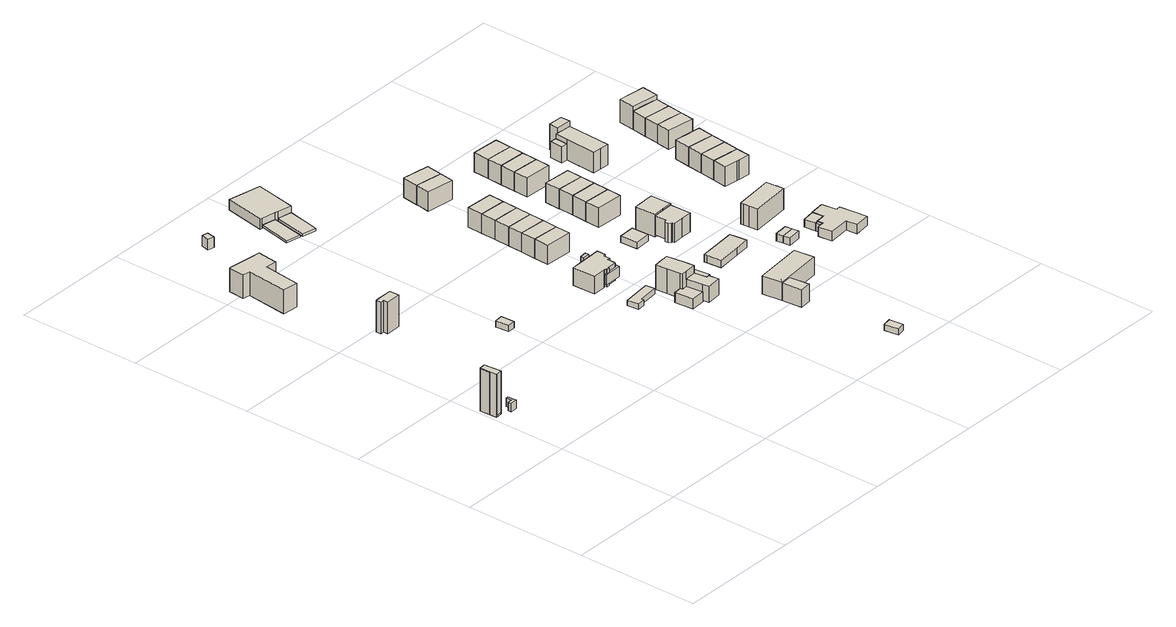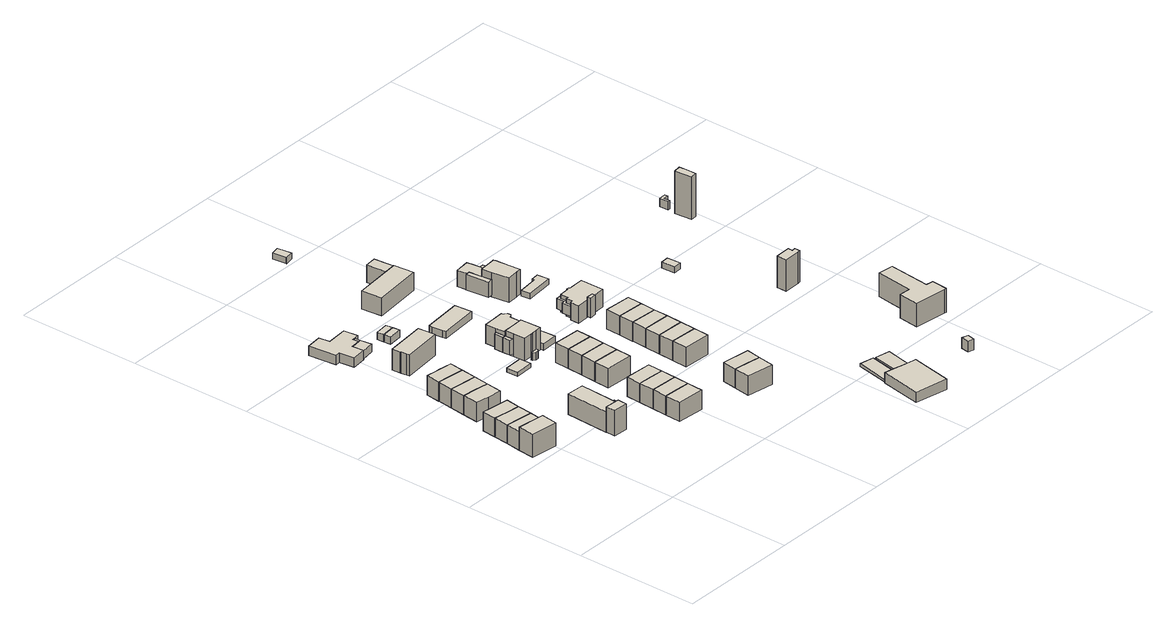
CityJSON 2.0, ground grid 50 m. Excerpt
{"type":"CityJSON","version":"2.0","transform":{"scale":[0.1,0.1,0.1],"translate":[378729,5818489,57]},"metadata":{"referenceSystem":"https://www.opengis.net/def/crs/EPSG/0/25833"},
"CityObjects":{
"building1":{"type":"Building","attributes":{"Gemeindeschluessel":"11000004","function":"31001_1010"},"address":[{"country":"Germany","locality":"Berlin","thoroughfareNumber":"7, 7A, 7B, 7C, 7D, 7E, 8, 8A, 8B, 8C","thoroughfareName":"Am Rupenhorn"}],"children":["building1-1"]},
"building1-1":{"type":"BuildingPart","attributes":{"BezugspunktDach":"2200","measuredHeight":17.34,"storeysAboveGround":8},"parents":["building1"],"geometry":[{"type":"MultiSurface","lod":"1","boundaries":[[[0,1,2,3]],[[4,5,6,7]],[[4,7,3,2]],[[5,4,2,1]],[[6,5,8,9,10,0]],[[7,11,12,13,14,3]],[[1,0,10,9,8]],[[6,0,14,13]],[[13,12,11,7]]]}]},
"building2":{"type":"Building","attributes":{"Gemeindeschluessel":"11000004","BezugspunktDach":"2200","function":"51009_1610","measuredHeight":3.37,"storeysAboveGround":0},"address":[{"country":"Germany","locality":"Berlin"}],"geometry":[{"type":"Solid","lod":"1","boundaries":[[[[15,16,17,18,19,20]],[[21,22,23,24,25,26]],[[21,26,20,19]],[[22,21,19,18]],[[23,22,18,17]],[[24,23,17,16]],[[25,24,16,15]],[[26,25,15,20]]]]}]},
"building3":{"type":"Building","attributes":{"Gemeindeschluessel":"11000004","BezugspunktDach":"2200","function":"51009_1610","measuredHeight":12.77,"storeysAboveGround":0},"address":[{"country":"Germany","locality":"Berlin"}],"geometry":[{"type":"Solid","lod":"1","boundaries":[[[[27,28,29,30,31,32,33]],[[34,35,36,37,38,39,40]],[[34,40,33,32]],[[35,34,32,31]],[[36,35,31,30]],[[37,36,30,29]],[[38,37,29,28]],[[39,38,28,27]],[[40,39,27,33]]]]}]},
"building4":{"type":"Building","attributes":{"Gemeindeschluessel":"11000004","BezugspunktDach":"2200","function":"31001_1010","measuredHeight":9.62,"storeysAboveGround":2},"address":[{"country":"Germany","locality":"Berlin","thoroughfareNumber":"6","thoroughfareName":"Am Rupenhorn"}],"geometry":[{"type":"Solid","lod":"1","boundaries":[[[[41,42,43,44,45,46,47,48,49,50]],[[51,52,53,54,55,56,57,58,59,60]],[[51,60,50,49]],[[52,51,49,48]],[[53,52,48,47]],[[54,53,47,46]],[[55,54,46,45]],[[56,55,45,44]],[[57,56,44,43]],[[58,57,43,42]],[[59,58,42,41]],[[60,59,41,50]]]]}]},
"building5":{"type":"Building","attributes":{"Gemeindeschluessel":"11000004","BezugspunktDach":"2200","function":"51009_1610","measuredHeight":2.52,"storeysAboveGround":0},"address":[{"country":"Germany","locality":"Berlin"}],"geometry":[{"type":"Solid","lod":"1","boundaries":[[[[61,62,63,64]],[[65,66,67,68]],[[65,68,64,63]],[[66,65,63,62]],[[67,66,62,61]],[[68,67,61,64]]]]}]},
"building6":{"type":"Building","attributes":{"Gemeindeschluessel":"11000004","BezugspunktDach":"2200","function":"51009_1610","measuredHeight":4.33,"storeysAboveGround":0},"address":[{"country":"Germany","locality":"Berlin"}],"geometry":[{"type":"Solid","lod":"1","boundaries":[[[[69,70,71,72]],[[73,74,75,76]],[[73,76,72,71]],[[74,73,71,70]],[[75,74,70,69]],[[76,75,69,72]]]]}]},
"building7":{"type":"Building","attributes":{"Gemeindeschluessel":"11000004","BezugspunktDach":"2200","function":"31001_2741","measuredHeight":0.792,"storeysAboveGround":1},"address":[{"country":"Germany","locality":"Berlin","thoroughfareNumber":"5 (4)","thoroughfareName":"Am Rupenhorn"}],"geometry":[{"type":"Solid","lod":"1","boundaries":[[[[77,78,79,80]],[[81,82,83,84]],[[81,84,80,79]],[[82,81,79,78]],[[83,82,78,77]],[[84,83,77,80]]]]}]},
"building8":{"type":"Building","attributes":{"Gemeindeschluessel":"11000004","BezugspunktDach":"2200","function":"31001_2460","measuredHeight":2.15,"storeysAboveGround":1},"address":[{"country":"Germany","locality":"Berlin","thoroughfareNumber":"10 (1)","thoroughfareName":"Am Rupenhorn"}],"geometry":[{"type":"Solid","lod":"1","boundaries":[[[[85,86,87,88,89,90]],[[91,92,93,94,95,96]],[[91,96,90,89]],[[92,91,89,88]],[[93,92,88,87]],[[94,93,87,86]],[[95,94,86,85]],[[96,95,85,90]]]]}]},
"building9":{"type":"Building","attributes":{"Gemeindeschluessel":"11000004","BezugspunktDach":"2200","function":"31001_2741","measuredHeight":1.1,"storeysAboveGround":1},"address":[{"country":"Germany","locality":"Berlin","thoroughfareNumber":"5 (2)","thoroughfareName":"Am Rupenhorn"}],"geometry":[{"type":"Solid","lod":"1","boundaries":[[[[97,98,99,100]],[[101,102,103,104]],[[101,104,100,99]],[[102,101,99,98]],[[103,102,98,97]],[[104,103,97,100]]]]}]},
"building10":{"type":"Building","attributes":{"Gemeindeschluessel":"11000004","BezugspunktDach":"2200","function":"31001_1010","measuredHeight":4.19,"storeysAboveGround":1},"address":[{"country":"Germany","locality":"Berlin","thoroughfareNumber":"5 (1)","thoroughfareName":"Am Rupenhorn"}],"geometry":[{"type":"Solid","lod":"1","boundaries":[[[[105,106,107,108,109,110,111]],[[112,113,114,115,116,117,118]],[[112,118,111,110]],[[113,112,110,109]],[[114,113,109,108]],[[115,114,108,107]],[[116,115,107,106]],[[117,116,106,105]],[[118,117,105,111]]]]}]},
"building11":{"type":"Building","attributes":{"Gemeindeschluessel":"11000004","BezugspunktDach":"2200","function":"31001_1010","measuredHeight":9.42,"storeysAboveGround":3},"address":[{"country":"Germany","locality":"Berlin","thoroughfareNumber":"11","thoroughfareName":"Am Rupenhorn"}],"geometry":[{"type":"Solid","lod":"1","boundaries":[[[[119,120,121,122,123,124,125,126,127,128,129,130,131,132,133,134,135]],[[136,137,138,139,140,141,142,143,144,145,146,147,148,149,150,151,152]],[[136,152,135,134]],[[137,136,134,133]],[[138,137,133,132]],[[139,138,132,131]],[[140,139,131,130]],[[141,140,130,129]],[[142,141,129,128]],[[143,142,128,127]],[[144,143,127,126]],[[145,144,126,125]],[[146,145,125,124]],[[147,146,124,123]],[[148,147,123,122]],[[149,148,122,121]],[[150,149,121,120]],[[151,150,120,119]],[[152,151,119,135]]]]}]},
"building12":{"type":"Building","attributes":{"Gemeindeschluessel":"11000004","function":"31001_1010"},"address":[{"country":"Germany","locality":"Berlin","thoroughfareNumber":"10","thoroughfareName":"Am Rupenhorn"}],"children":["building12-1","building12-2","building12-3","building12-4"]},
"building12-1":{"type":"BuildingPart","attributes":{"BezugspunktDach":"2200","measuredHeight":9.98,"storeysAboveGround":3},"parents":["building12"],"geometry":[{"type":"MultiSurface","lod":"1","boundaries":[[[153,154,155,156,157,158,159,160,161]],[[162,163,164,165,166,167,168,169,170]],[[162,170,161,160]],[[163,162,160,159]],[[164,163,159,158]],[[171,172,173,174,165,164,158,157]],[[175,171,157,156]],[[166,165,176,177]],[[178,179,156,155]],[[180,178,167,155,154]],[[169,168,154,153]],[[170,169,153,161]],[[174,173,172,171]],[[177,176,171,175]],[[167,166,179,178]],[[168,167,178,180]]]}]},
"building12-2":{"type":"BuildingPart","attributes":{"BezugspunktDach":"2200","measuredHeight":4.04,"storeysAboveGround":3},"parents":["building12"],"geometry":[{"type":"MultiSurface","lod":"1","boundaries":[[[181,182,179,178,180,183]],[[184,185,186,187,188,189]],[[184,189,183,180]],[[185,184,168,167,178]],[[186,185,167,166]],[[187,186,177,190]],[[188,187,182,181]],[[189,188,181,183]],[[180,178,167,168]],[[166,167,178,179]],[[190,177,179,182]]]}]},
"building12-3":{"type":"BuildingPart","attributes":{"BezugspunktDach":"2200","measuredHeight":6.56,"storeysAboveGround":3},"parents":["building12"],"geometry":[{"type":"MultiSurface","lod":"1","boundaries":[[[191,192,193,194,195,171,175]],[[176,196,197,198,199,190,177]],[[196,176,171,195],[200,195,171,174]],[[197,196,200,201,202]],[[198,197,194,193]],[[199,198,193,192]],[[190,199,192,191]],[[179,182,191,175]],[[176,177,175,171]],[[171,195,200,174]],[[202,201,200,195,194]],[[177,190,182,179]]]}]},
"building12-4":{"type":"BuildingPart","attributes":{"BezugspunktDach":"2200","measuredHeight":6.35,"storeysAboveGround":3},"parents":["building12"],"geometry":[{"type":"MultiSurface","lod":"1","boundaries":[[[195,194,203,204,172]],[[205,206,201,200,173]],[[205,173,172,204]],[[206,205,204,203]],[[201,206,203,194]],[[200,201,194,195]],[[174,171,172,173]],[[200,195,171,174]]]}]},
"building13":{"type":"Building","attributes":{"Gemeindeschluessel":"11000004","BezugspunktDach":"2200","function":"51009_1610","measuredHeight":7.85,"storeysAboveGround":0},"address":[{"country":"Germany","locality":"Berlin"}],"geometry":[{"type":"Solid","lod":"1","boundaries":[[[[207,208,209,210]],[[211,212,213,214]],[[211,214,210,209]],[[212,211,209,208]],[[213,212,208,207]],[[214,213,207,210]]]]}]},
"building14":{"type":"Building","attributes":{"Gemeindeschluessel":"11000004","BezugspunktDach":"2200","function":"51009_1610","measuredHeight":4.08,"storeysAboveGround":0},"address":[{"country":"Germany","locality":"Berlin"}],"geometry":[{"type":"Solid","lod":"1","boundaries":[[[[215,216,217,218,219,220,221,222,223,224,225,226,227,228]],[[229,230,231,232,233,234,235,236,237,238,239,240,241,242]],[[229,242,228,227]],[[230,229,227,226]],[[231,230,226,225]],[[232,231,225,224]],[[233,232,224,223]],[[234,233,223,222]],[[235,234,222,221]],[[236,235,221,220]],[[237,236,220,219]],[[238,237,219,218]],[[239,238,218,217]],[[240,239,217,216]],[[241,240,216,215]],[[242,241,215,228]]]]}]},
"building15":{"type":"Building","attributes":{"Gemeindeschluessel":"11000004","BezugspunktDach":"2200","function":"31001_1010","measuredHeight":9.19,"storeysAboveGround":2},"address":[{"country":"Germany","locality":"Berlin","thoroughfareNumber":"12G","thoroughfareName":"Am Rupenhorn"}],"geometry":[{"type":"Solid","lod":"1","boundaries":[[[[243,244,245,246,247]],[[248,249,250,251,252]],[[248,252,247,246]],[[249,248,246,245]],[[250,249,245,244]],[[251,250,244,243]],[[252,251,243,247]]]]}]},
"building16":{"type":"Building","attributes":{"Gemeindeschluessel":"11000004","BezugspunktDach":"2200","function":"31001_1010","measuredHeight":9.15,"storeysAboveGround":2},"address":[{"country":"Germany","locality":"Berlin","thoroughfareNumber":"12F","thoroughfareName":"Am Rupenhorn"}],"geometry":[{"type":"Solid","lod":"1","boundaries":[[[[244,253,254,255,246]],[[256,257,258,250,248]],[[256,248,246,255]],[[257,256,255,254]],[[258,257,254,253]],[[250,258,253,244]],[[248,250,244,246]]]]}]},
"building17":{"type":"Building","attributes":{"Gemeindeschluessel":"11000004","BezugspunktDach":"2200","function":"51009_1610","measuredHeight":3.12,"storeysAboveGround":0},"address":[{"country":"Germany","locality":"Berlin"}],"geometry":[{"type":"Solid","lod":"1","boundaries":[[[[259,260,261,262,263]],[[264,265,266,267,268]],[[264,268,263,262]],[[265,264,262,261]],[[266,265,261,260]],[[267,266,260,259]],[[268,267,259,263]]]]}]},
"building18":{"type":"Building","attributes":{"Gemeindeschluessel":"11000004","BezugspunktDach":"2200","function":"31001_1010","measuredHeight":9.11,"storeysAboveGround":2},"address":[{"country":"Germany","locality":"Berlin","thoroughfareNumber":"12E","thoroughfareName":"Am Rupenhorn"}],"geometry":[{"type":"Solid","lod":"1","boundaries":[[[[253,269,270,271,255]],[[272,273,274,275,276]],[[272,276,255,271]],[[273,272,271,270]],[[274,273,270,269]],[[275,274,269,253]],[[276,275,253,255]]]]}]},
"building19":{"type":"Building","attributes":{"Gemeindeschluessel":"11000004","BezugspunktDach":"2200","function":"31001_1010","measuredHeight":9.21,"storeysAboveGround":2},"address":[{"country":"Germany","locality":"Berlin","thoroughfareNumber":"12D","thoroughfareName":"Am Rupenhorn"}],"geometry":[{"type":"Solid","lod":"1","boundaries":[[[[269,277,278,279,271]],[[280,281,282,283,284]],[[280,284,271,279]],[[281,280,279,278]],[[282,281,278,277]],[[283,282,277,269]],[[284,283,269,271]]]]}]},
"building20":{"type":"Building","attributes":{"Gemeindeschluessel":"11000004","BezugspunktDach":"2200","function":"31001_1010","measuredHeight":9.21,"storeysAboveGround":2},"address":[{"country":"Germany","locality":"Berlin","thoroughfareNumber":"12C","thoroughfareName":"Am Rupenhorn"}],"geometry":[{"type":"Solid","lod":"1","boundaries":[[[[277,285,286,287,279]],[[288,289,290,282,280]],[[288,280,279,287]],[[289,288,287,286]],[[290,289,286,285]],[[282,290,285,277]],[[280,282,277,279]]]]}]},
"building21":{"type":"Building","attributes":{"Gemeindeschluessel":"11000004","BezugspunktDach":"2200","function":"31001_1010","measuredHeight":9.24,"storeysAboveGround":2},"address":[{"country":"Germany","locality":"Berlin","thoroughfareNumber":"12B","thoroughfareName":"Am Rupenhorn"}],"geometry":[{"type":"Solid","lod":"1","boundaries":[[[[285,291,292,287]],[[293,294,295,296]],[[293,296,287,292]],[[294,293,292,291]],[[295,294,291,285]],[[296,295,285,287]]]]}]},
"building22":{"type":"Building","attributes":{"Gemeindeschluessel":"11000004","function":"31001_1010"},"address":[{"country":"Germany","locality":"Berlin","thoroughfareNumber":"9","thoroughfareName":"Am Rupenhorn"}],"children":["building22-1","building22-2"]},
"building22-1":{"type":"BuildingPart","attributes":{"BezugspunktDach":"2200","measuredHeight":7.62,"storeysAboveGround":2},"parents":["building22"],"geometry":[{"type":"Solid","lod":"1","boundaries":[[[[297,298,299,300]],[[301,302,303,304]],[[301,304,300,299]],[[302,301,299,298]],[[303,302,298,297]],[[304,303,297,300]]]]}]},
"building22-2":{"type":"BuildingPart","attributes":{"BezugspunktDach":"2200","measuredHeight":7.26,"storeysAboveGround":2},"parents":["building22"],"geometry":[{"type":"Solid","lod":"1","boundaries":[[[[305,306,307,308,309]],[[310,311,312,313,303]],[[310,303,309,308]],[[311,310,308,307]],[[312,311,307,306]],[[313,312,306,305]],[[303,313,305,309]]]]}]},
"building23":{"type":"Building","attributes":{"Gemeindeschluessel":"11000004","BezugspunktDach":"2200","function":"31001_1010","measuredHeight":9.23,"storeysAboveGround":2},"address":[{"country":"Germany","locality":"Berlin","thoroughfareNumber":"12A","thoroughfareName":"Am Rupenhorn"}],"geometry":[{"type":"Solid","lod":"1","boundaries":[[[[314,315,316,317,318]],[[319,320,321,322,323]],[[319,323,318,317]],[[320,319,317,316]],[[321,320,316,315]],[[322,321,315,314]],[[323,322,314,318]]]]}]},
"building24":{"type":"Building","attributes":{"Gemeindeschluessel":"11000004","BezugspunktDach":"2200","function":"31001_1010","measuredHeight":9.3,"storeysAboveGround":2},"address":[{"country":"Germany","locality":"Berlin","thoroughfareNumber":"12","thoroughfareName":"Am Rupenhorn"}],"geometry":[{"type":"Solid","lod":"1","boundaries":[[[[315,324,325,317]],[[326,327,328,329]],[[326,329,317,325]],[[327,326,325,324]],[[328,327,324,315]],[[329,328,315,317]]]]}]},
"building25":{"type":"Building","attributes":{"Gemeindeschluessel":"11000004","BezugspunktDach":"2200","function":"31001_2463","measuredHeight":2.63,"storeysAboveGround":1},"address":[{"country":"Germany","locality":"Berlin","thoroughfareNumber":"11B (1)","thoroughfareName":"Am Rupenhorn"}],"geometry":[{"type":"Solid","lod":"1","boundaries":[[[[330,331,332,333]],[[334,335,336,337]],[[334,337,333,332]],[[335,334,332,331]],[[336,335,331,330]],[[337,336,330,333]]]]}]},
"building26":{"type":"Building","attributes":{"Gemeindeschluessel":"11000004","BezugspunktDach":"2200","function":"31001_1010","measuredHeight":3,"storeysAboveGround":1},"address":[{"country":"Germany","locality":"Berlin","thoroughfareNumber":"10A","thoroughfareName":"Am Rupenhorn"}],"geometry":[{"type":"Solid","lod":"1","boundaries":[[[[338,339,340,341,342,343,344,345]],[[346,347,348,349,350,351,352,353]],[[346,353,345,344]],[[347,346,344,343]],[[348,347,343,342]],[[349,348,342,341]],[[350,349,341,340]],[[351,350,340,339]],[[352,351,339,338]],[[353,352,338,345]]]]}]},
"building27":{"type":"Building","attributes":{"Gemeindeschluessel":"11000004","function":"31001_1010"},"address":[{"country":"Germany","locality":"Berlin","thoroughfareNumber":"11B","thoroughfareName":"Am Rupenhorn"}],"children":["building27-1","building27-2"]},
"building27-1":{"type":"BuildingPart","attributes":{"BezugspunktDach":"2200","measuredHeight":10.18,"storeysAboveGround":2},"parents":["building27"],"geometry":[{"type":"MultiSurface","lod":"1","boundaries":[[[354,355,356,357,358,359,360,361,362,363,364,365,366]],[[367,368,369,370,371,372,373,374,375,376,377,378,379]],[[367,379,366,365]],[[368,367,365,364]],[[369,368,364,363]],[[370,369,363,362]],[[371,370,362,361]],[[372,371,380,381,382,383,361,360]],[[373,372,360,359]],[[374,373,359,358]],[[375,374,358,357]],[[376,375,357,356]],[[377,376,356,355]],[[378,377,355,354]],[[379,378,354,366]],[[383,382,381,380]]]}]},
"building27-2":{"type":"BuildingPart","attributes":{"BezugspunktDach":"2200","measuredHeight":6.01,"storeysAboveGround":2},"parents":["building27"],"geometry":[{"type":"Solid","lod":"1","boundaries":[[[[382,384,385,383]],[[386,387,381,380]],[[386,380,383,385]],[[387,386,385,384]],[[381,387,384,382]],[[380,381,382,383]]]]}]},
"building28":{"type":"Building","attributes":{"Gemeindeschluessel":"11000004","BezugspunktDach":"2200","function":"31001_1010","measuredHeight":9.26,"storeysAboveGround":2},"address":[{"country":"Germany","locality":"Berlin","thoroughfareNumber":"13G","thoroughfareName":"Am Rupenhorn"}],"geometry":[{"type":"Solid","lod":"1","boundaries":[[[[388,389,390,391,392]],[[393,394,395,396,397]],[[393,397,392,391]],[[394,393,391,390]],[[395,394,390,389]],[[396,395,389,388]],[[397,396,388,392]]]]}]},
"building29":{"type":"Building","attributes":{"Gemeindeschluessel":"11000004","BezugspunktDach":"2200","function":"31001_1010","measuredHeight":9.25,"storeysAboveGround":2},"address":[{"country":"Germany","locality":"Berlin","thoroughfareNumber":"13F","thoroughfareName":"Am Rupenhorn"}],"geometry":[{"type":"Solid","lod":"1","boundaries":[[[[389,398,399,400,391]],[[401,402,403,404,405]],[[401,405,391,400]],[[402,401,400,399]],[[403,402,399,398]],[[404,403,398,389]],[[405,404,389,391]]]]}]},
"building30":{"type":"Building","attributes":{"Gemeindeschluessel":"11000004","function":"31001_1010"},"address":[{"country":"Germany","locality":"Berlin","thoroughfareNumber":"11A","thoroughfareName":"Am Rupenhorn"}],"children":["building30-1","building30-2","building30-3"]},
"building30-1":{"type":"BuildingPart","attributes":{"BezugspunktDach":"2200","measuredHeight":11.12,"storeysAboveGround":4},"parents":["building30"],"geometry":[{"type":"MultiSurface","lod":"1","boundaries":[[[406,407,408,409,410,411,412,413,414]],[[415,416,417,418,419,420,421,422,423]],[[415,423,414,413]],[[424,425,413,412]],[[417,426,424,416,412,411]],[[418,417,411,410]],[[419,418,410,409]],[[383,427,428,380,420,419,409,408]],[[421,420,408,407]],[[422,421,407,406]],[[423,422,406,414]],[[416,415,425,424]],[[416,424,426,417]],[[380,428,427,383]]]}]},
"building30-2":{"type":"BuildingPart","attributes":{"BezugspunktDach":"2200","measuredHeight":6.01,"storeysAboveGround":4},"parents":["building30"],"geometry":[{"type":"Solid","lod":"1","boundaries":[[[[383,385,429,427]],[[430,386,380,428]],[[430,428,427,429]],[[386,430,429,385]],[[380,386,385,383]],[[428,380,383,427]]]]}]},
"building30-3":{"type":"BuildingPart","attributes":{"BezugspunktDach":"2200","measuredHeight":3,"storeysAboveGround":4},"parents":["building30"],"geometry":[{"type":"MultiSurface","lod":"1","boundaries":[[[425,426,431,432,433,434]],[[435,436,437,438,439,440]],[[435,440,434,433]],[[436,435,433,432]],[[437,436,432,431]],[[438,437,431,426]],[[439,438,426,417,416,415,425]],[[440,439,425,434]],[[425,415,416,424]],[[424,416,417,426]]]}]},
"building31":{"type":"Building","attributes":{"Gemeindeschluessel":"11000004","BezugspunktDach":"2200","function":"31001_1010","measuredHeight":9.3,"storeysAboveGround":2},"address":[{"country":"Germany","locality":"Berlin","thoroughfareNumber":"13E","thoroughfareName":"Am Rupenhorn"}],"geometry":[{"type":"Solid","lod":"1","boundaries":[[[[398,441,442,443,400]],[[444,445,446,447,448]],[[444,448,400,443]],[[445,444,443,442]],[[446,445,442,441]],[[447,446,441,398]],[[448,447,398,400]]]]}]},
"building32":{"type":"Building","attributes":{"Gemeindeschluessel":"11000004","BezugspunktDach":"2200","function":"31001_1010","measuredHeight":9.38,"storeysAboveGround":2},"address":[{"country":"Germany","locality":"Berlin","thoroughfareNumber":"13D","thoroughfareName":"Am Rupenhorn"}],"geometry":[{"type":"Solid","lod":"1","boundaries":[[[[441,449,450,443]],[[451,452,453,454]],[[451,454,443,450]],[[452,451,450,449]],[[453,452,449,441]],[[454,453,441,443]]]]}]},
"building33":{"type":"Building","attributes":{"Gemeindeschluessel":"11000004","BezugspunktDach":"2200","function":"31001_1010","measuredHeight":9.26,"storeysAboveGround":2},"address":[{"country":"Germany","locality":"Berlin","thoroughfareNumber":"13C","thoroughfareName":"Am Rupenhorn"}],"geometry":[{"type":"Solid","lod":"1","boundaries":[[[[455,456,457,458,459]],[[460,461,462,463,464]],[[460,464,459,458]],[[461,460,458,457]],[[462,461,457,456]],[[463,462,456,455]],[[464,463,455,459]]]]}]},
"building34":{"type":"Building","attributes":{"Gemeindeschluessel":"11000004","BezugspunktDach":"2200","function":"31001_2463","measuredHeight":3.03,"storeysAboveGround":1},"address":[{"country":"Germany","locality":"Berlin","thoroughfareNumber":"10A (1)","thoroughfareName":"Am Rupenhorn"}],"geometry":[{"type":"Solid","lod":"1","boundaries":[[[[465,466,467,468]],[[469,470,471,472]],[[469,472,468,467]],[[470,469,467,466]],[[471,470,466,465]],[[472,471,465,468]]]]}]},
"building35":{"type":"Building","attributes":{"Gemeindeschluessel":"11000004","BezugspunktDach":"2200","function":"31001_1010","measuredHeight":9.27,"storeysAboveGround":2},"address":[{"country":"Germany","locality":"Berlin","thoroughfareNumber":"13B","thoroughfareName":"Am Rupenhorn"}],"geometry":[{"type":"Solid","lod":"1","boundaries":[[[[456,473,474,475,458]],[[476,477,478,462,460]],[[476,460,458,475]],[[477,476,475,474]],[[478,477,474,473]],[[462,478,473,456]],[[460,462,456,458]]]]}]},
"building36":{"type":"Building","attributes":{"Gemeindeschluessel":"11000004","BezugspunktDach":"2200","function":"31001_2463","measuredHeight":2.97,"storeysAboveGround":1},"address":[{"country":"Germany","locality":"Berlin","thoroughfareNumber":"10B (1)","thoroughfareName":"Am Rupenhorn"}],"geometry":[{"type":"Solid","lod":"1","boundaries":[[[[468,467,479,480]],[[481,469,472,482]],[[481,482,480,479]],[[469,481,479,467]],[[472,469,467,468]],[[482,472,468,480]]]]}]},
"building37":{"type":"Building","attributes":{"Gemeindeschluessel":"11000004","BezugspunktDach":"2200","function":"31001_2463","measuredHeight":1.69,"storeysAboveGround":1},"address":[{"country":"Germany","locality":"Berlin","thoroughfareNumber":"11A (1)","thoroughfareName":"Am Rupenhorn"}],"geometry":[{"type":"Solid","lod":"1","boundaries":[[[[483,484,485,486]],[[487,488,489,490]],[[487,490,486,485]],[[488,487,485,484]],[[489,488,484,483]],[[490,489,483,486]]]]}]},
"building38":{"type":"Building","attributes":{"Gemeindeschluessel":"11000004","BezugspunktDach":"2200","function":"31001_1010","measuredHeight":9.31,"storeysAboveGround":2},"address":[{"country":"Germany","locality":"Berlin","thoroughfareNumber":"13A","thoroughfareName":"Am Rupenhorn"}],"geometry":[{"type":"Solid","lod":"1","boundaries":[[[[473,491,492,493,475]],[[494,495,496,478,476]],[[494,476,475,493]],[[495,494,493,492]],[[496,495,492,491]],[[478,496,491,473]],[[476,478,473,475]]]]}]},
"building39":{"type":"Building","attributes":{"Gemeindeschluessel":"11000004","BezugspunktDach":"2200","function":"31001_1010","measuredHeight":9.3,"storeysAboveGround":2},"address":[{"country":"Germany","locality":"Berlin","thoroughfareNumber":"13","thoroughfareName":"Am Rupenhorn"}],"geometry":[{"type":"Solid","lod":"1","boundaries":[[[[491,497,498,493]],[[499,500,496,494]],[[499,494,493,498]],[[500,499,498,497]],[[496,500,497,491]],[[494,496,491,493]]]]}]},
"building40":{"type":"Building","attributes":{"Gemeindeschluessel":"11000004","BezugspunktDach":"2200","function":"51009_1610","measuredHeight":3.08,"storeysAboveGround":0},"address":[{"country":"Germany","locality":"Berlin"}],"geometry":[{"type":"Solid","lod":"1","boundaries":[[[[501,502,503,504]],[[505,506,507,508]],[[505,508,504,503]],[[506,505,503,502]],[[507,506,502,501]],[[508,507,501,504]]]]}]},
"building41":{"type":"Building","attributes":{"Gemeindeschluessel":"11000004","BezugspunktDach":"2200","function":"31001_1010","measuredHeight":9.47,"storeysAboveGround":1},"address":[{"country":"Germany","locality":"Berlin","thoroughfareNumber":"10B","thoroughfareName":"Am Rupenhorn"}],"geometry":[{"type":"Solid","lod":"1","boundaries":[[[[509,510,511,512,513,514,515,516,517]],[[518,519,520,521,522,523,524,525,526]],[[518,526,517,516]],[[519,518,516,515]],[[520,519,515,514]],[[521,520,514,513]],[[522,521,513,512]],[[523,522,512,511]],[[524,523,511,510]],[[525,524,510,509]],[[526,525,509,517]]]]}]},
"building42":{"type":"Building","attributes":{"Gemeindeschluessel":"11000004","BezugspunktDach":"2200","function":"31001_2463","measuredHeight":3.22,"storeysAboveGround":1},"address":[{"country":"Germany","locality":"Berlin","thoroughfareNumber":"10C (1)","thoroughfareName":"Am Rupenhorn"}],"geometry":[{"type":"Solid","lod":"1","boundaries":[[[[504,503,527,528,529]],[[530,531,532,533,534]],[[530,534,529,528]],[[531,530,528,527]],[[532,531,527,503]],[[533,532,503,504]],[[534,533,504,529]]]]}]},
"building43":{"type":"Building","attributes":{"Gemeindeschluessel":"11000004","BezugspunktDach":"2200","function":"31001_1010","measuredHeight":3.79,"storeysAboveGround":1},"address":[{"country":"Germany","locality":"Berlin","thoroughfareNumber":"10C","thoroughfareName":"Am Rupenhorn"}],"geometry":[{"type":"Solid","lod":"1","boundaries":[[[[535,536,537,538,539,540,541,542,543,544,545,546,547]],[[548,549,550,551,552,553,554,555,556,557,558,559,560]],[[548,560,547,546]],[[549,548,546,545]],[[550,549,545,544]],[[551,550,544,543]],[[552,551,543,542]],[[553,552,542,541]],[[554,553,541,540]],[[555,554,540,539]],[[556,555,539,538]],[[557,556,538,537]],[[558,557,537,536]],[[559,558,536,535]],[[560,559,535,547]]]]}]},
"building44":{"type":"Building","attributes":{"Gemeindeschluessel":"11000004","function":"31001_1010"},"address":[{"country":"Germany","locality":"Berlin","thoroughfareNumber":"14","thoroughfareName":"Am Rupenhorn"}],"children":["building44-1","building44-2"]},
"building44-1":{"type":"BuildingPart","attributes":{"BezugspunktDach":"2200","measuredHeight":10.14,"storeysAboveGround":2},"parents":["building44"],"geometry":[{"type":"MultiSurface","lod":"1","boundaries":[[[561,562,563,564,565,566,567,568]],[[569,570,571,572,573,574,575,576]],[[569,576,568,567]],[[570,577,578,567,566]],[[571,570,566,565]],[[572,571,565,564]],[[573,572,564,563]],[[574,573,563,562]],[[575,574,562,561]],[[576,575,561,568]],[[569,578,577,570]]]}]},
"building44-2":{"type":"BuildingPart","attributes":{"BezugspunktDach":"2200","measuredHeight":6.55,"storeysAboveGround":2},"parents":["building44"],"geometry":[{"type":"Solid","lod":"1","boundaries":[[[[578,577,579,580]],[[581,570,569,582]],[[581,582,580,579]],[[570,581,579,577]],[[582,569,578,580]],[[569,570,577,578]]]]}]},
"building45":{"type":"Building","attributes":{"Gemeindeschluessel":"11000004","BezugspunktDach":"2200","function":"31001_2463","measuredHeight":10.29,"storeysAboveGround":1},"address":[{"country":"Germany","locality":"Berlin","thoroughfareNumber":"14 (1)","thoroughfareName":"Am Rupenhorn"}],"geometry":[{"type":"Solid","lod":"1","boundaries":[[[[583,584,585,586]],[[587,588,589,590]],[[587,590,586,585]],[[588,587,585,584]],[[589,588,584,583]],[[590,589,583,586]]]]}]},
"building46":{"type":"Building","attributes":{"Gemeindeschluessel":"11000004","BezugspunktDach":"2200","function":"31001_1010","measuredHeight":9.18,"storeysAboveGround":2},"address":[{"country":"Germany","locality":"Berlin","thoroughfareNumber":"14H","thoroughfareName":"Am Rupenhorn"}],"geometry":[{"type":"Solid","lod":"1","boundaries":[[[[591,592,593,594,595,596,597,598]],[[599,600,601,602,603,604,605,606]],[[599,606,598,597]],[[600,599,597,596]],[[601,600,596,595]],[[602,601,595,594]],[[603,602,594,593]],[[604,603,593,592]],[[605,604,592,591]],[[606,605,591,598]]]]}]},
"building47":{"type":"Building","attributes":{"Gemeindeschluessel":"11000004","BezugspunktDach":"2200","function":"31001_1010","measuredHeight":9.08,"storeysAboveGround":2},"address":[{"country":"Germany","locality":"Berlin","thoroughfareNumber":"14G","thoroughfareName":"Am Rupenhorn"}],"geometry":[{"type":"Solid","lod":"1","boundaries":[[[[594,607,608,609,597]],[[610,611,612,613,614]],[[610,614,597,609]],[[611,610,609,608]],[[612,611,608,607]],[[613,612,607,594]],[[614,613,594,597]]]]}]},
"building48":{"type":"Building","attributes":{"Gemeindeschluessel":"11000004","BezugspunktDach":"2200","function":"31001_1010","measuredHeight":9.11,"storeysAboveGround":2},"address":[{"country":"Germany","locality":"Berlin","thoroughfareNumber":"14F","thoroughfareName":"Am Rupenhorn"}],"geometry":[{"type":"Solid","lod":"1","boundaries":[[[[607,615,616,617,609]],[[618,619,620,612,610]],[[618,610,609,617]],[[619,618,617,616]],[[620,619,616,615]],[[612,620,615,607]],[[610,612,607,609]]]]}]},
"building49":{"type":"Building","attributes":{"Gemeindeschluessel":"11000004","BezugspunktDach":"2200","function":"31001_1010","measuredHeight":9.06,"storeysAboveGround":2},"address":[{"country":"Germany","locality":"Berlin","thoroughfareNumber":"14E","thoroughfareName":"Am Rupenhorn"}],"geometry":[{"type":"Solid","lod":"1","boundaries":[[[[615,621,622,623,617]],[[624,625,626,620,618]],[[624,618,617,623]],[[625,624,623,622]],[[626,625,622,621]],[[620,626,621,615]],[[618,620,615,617]]]]}]},
"building50":{"type":"Building","attributes":{"Gemeindeschluessel":"11000004","BezugspunktDach":"2200","function":"31001_1010","measuredHeight":8.9,"storeysAboveGround":2},"address":[{"country":"Germany","locality":"Berlin","thoroughfareNumber":"14D","thoroughfareName":"Am Rupenhorn"}],"geometry":[{"type":"Solid","lod":"1","boundaries":[[[[627,628,629,630,631]],[[632,633,634,635,636]],[[632,636,631,630]],[[633,632,630,629]],[[634,633,629,628]],[[635,634,628,627]],[[636,635,627,631]]]]}]},
"building51":{"type":"Building","attributes":{"Gemeindeschluessel":"11000004","BezugspunktDach":"2200","function":"31001_1010","measuredHeight":8.79,"storeysAboveGround":2},"address":[{"country":"Germany","locality":"Berlin","thoroughfareNumber":"14C","thoroughfareName":"Am Rupenhorn"}],"geometry":[{"type":"Solid","lod":"1","boundaries":[[[[629,628,637,638,639,630]],[[640,641,642,643,644,645]],[[640,645,630,639]],[[641,640,639,638]],[[642,641,638,637]],[[643,642,637,628]],[[644,643,628,629]],[[645,644,629,630]]]]}]},
"building52":{"type":"Building","attributes":{"Gemeindeschluessel":"11000004","BezugspunktDach":"2200","function":"31001_1010","measuredHeight":8.8,"storeysAboveGround":2},"address":[{"country":"Germany","locality":"Berlin","thoroughfareNumber":"14B","thoroughfareName":"Am Rupenhorn"}],"geometry":[{"type":"Solid","lod":"1","boundaries":[[[[638,637,646,647,648,639]],[[649,650,651,642,641,640]],[[649,640,639,648]],[[650,649,648,647]],[[651,650,647,646]],[[642,651,646,637]],[[641,642,637,638]],[[640,641,638,639]]]]}]},
"building53":{"type":"Building","attributes":{"Gemeindeschluessel":"11000004","BezugspunktDach":"2200","function":"31001_1010","measuredHeight":12.35,"storeysAboveGround":2},"address":[{"country":"Germany","locality":"Berlin","thoroughfareNumber":"14A","thoroughfareName":"Am Rupenhorn"}],"geometry":[{"type":"Solid","lod":"1","boundaries":[[[[652,653,654,655]],[[656,657,651,649]],[[656,649,655,654]],[[657,656,654,653]],[[651,657,653,652]],[[649,651,652,655]]]]}]}
},
"vertices":[
[20,808,178],[48,811,178],[42,881,178],[16,878,178],[42,881,4],[48,811,4],[20,808,4],[16,878,4],[48,811,121],[48,811,9],[20,808,9],[16,878,176],[18,838,176],[18,838,4],[18,838,178],
[49,765,63],[77,767,63],[75,804,63],[66,802,63],[68,780,63],[48,779,63],[68,780,29],[66,802,29],[75,804,29],[77,767,29],[49,765,29],[48,779,29],
[157,1439,159],[172,1440,159],[172,1421,159],[234,1423,159],[233,1463,159],[167,1461,159],[157,1460,159],[167,1461,31],[233,1463,31],[234,1423,31],[172,1421,31],[172,1440,31],[157,1439,31],[157,1460,31],
[38,1930,148],[20,1761,148],[83,1755,148],[101,1905,148],[145,1901,148],[155,1984,148],[21,1999,148],[15,2000,148],[14,1996,148],[8,1934,148],[14,1996,52],[15,2000,52],[21,1999,52],[155,1984,52],[145,1901,52],[101,1905,52],[83,1755,52],[20,1761,52],[38,1930,52],[8,1934,52],
[403,1070,93],[435,1072,93],[433,1127,93],[399,1124,93],[433,1127,68],[435,1072,68],[403,1070,68],[399,1124,68],
[184,2210,111],[190,2243,111],[165,2248,111],[158,2216,111],[165,2248,68],[190,2243,68],[184,2210,68],[158,2216,68],
[428,2025,75],[453,2157,75],[396,2168,75],[369,2037,75],[396,2168,67],[453,2157,67],[428,2025,67],[369,2037,67],
[787,803,102],[820,807,102],[820,816,102],[903,826,102],[898,863,102],[782,850,102],[898,863,80],[903,826,80],[820,816,80],[820,807,80],[787,803,80],[782,850,80],
[497,2011,76],[522,2143,76],[465,2154,76],[439,2022,76],[465,2154,65],[522,2143,65],[497,2011,65],[439,2022,65],
[396,2168,103],[453,2157,103],[465,2154,103],[522,2143,103],[554,2309,103],[419,2335,103],[387,2170,103],[419,2335,61],[554,2309,61],[522,2143,61],[465,2154,61],[453,2157,61],[396,2168,61],[387,2170,61],
[774,990,147],[830,992,147],[832,992,147],[840,992,147],[840,987,147],[851,987,147],[851,992,147],[890,994,147],[890,1026,147],[901,1027,147],[901,1053,147],[910,1054,147],[910,1090,147],[860,1088,147],[833,1087,147],[831,1087,147],[772,1085,147],[831,1087,76],[833,1087,76],[860,1088,76],[910,1090,76],[910,1054,76],[901,1053,76],[901,1027,76],[890,1026,76],[890,994,76],[851,992,76],[851,987,76],[840,987,76],[840,992,76],[832,992,76],[830,992,76],[774,990,76],[772,1085,76],
[915,780,193],[920,726,193],[922,718,193],[944,720,193],[992,724,193],[988,765,193],[978,836,193],[932,831,193],[910,829,193],[932,831,93],[978,836,93],[988,765,93],[992,724,93],[944,720,93],[922,718,93],[920,726,93],[915,780,93],[910,829,93],[992,724,163],[988,765,163],[988,765,101],[992,724,101],[944,720,163],[992,724,97],[944,720,97],[922,718,133],[944,720,133],[920,726,133],
[895,647,133],[952,652,133],[887,723,133],[920,726,92],[922,718,92],[944,720,92],[952,652,92],[895,647,92],[887,723,92],[952,652,97],
[952,652,163],[956,627,163],[1016,633,163],[1010,674,163],[999,672,163],[999,672,97],[1010,674,97],[1016,633,97],[956,627,97],[999,672,101],[1010,674,101],[1010,674,147],
[1019,675,163],[1008,767,163],[1008,767,101],[1019,675,101],
[833,1087,158],[860,1088,158],[860,1102,158],[832,1101,158],[860,1102,79],[860,1088,79],[833,1087,79],[832,1101,79],
[830,982,131],[901,984,131],[901,1017,131],[911,1017,131],[910,1054,131],[901,1053,131],[901,1027,131],[890,1026,131],[890,994,131],[851,992,131],[851,987,131],[840,987,131],[840,992,131],[830,992,131],[840,992,90],[840,987,90],[851,987,90],[851,992,90],[890,994,90],[890,1026,90],[901,1027,90],[901,1053,90],[910,1054,90],[911,1017,90],[901,1017,90],[901,984,90],[830,982,90],[830,992,90],
[905,1211,176],[908,1272,176],[852,1275,176],[797,1278,176],[794,1217,176],[797,1278,98],[852,1275,98],[908,1272,98],[905,1211,98],[794,1217,98],
[911,1333,176],[855,1336,176],[800,1339,176],[800,1339,98],[855,1336,98],[911,1333,98],
[1228,1,106],[1262,8,106],[1255,63,106],[1255,65,106],[1220,59,106],[1255,65,81],[1255,63,81],[1262,8,81],[1228,1,81],[1220,59,81],
[914,1394,176],[858,1396,176],[802,1398,176],[802,1398,99],[858,1396,99],[914,1394,99],[911,1333,99],[800,1339,99],
[917,1458,176],[861,1460,176],[805,1462,176],[805,1462,98],[861,1460,98],[917,1458,98],[914,1394,98],[802,1398,98],
[920,1519,176],[864,1522,176],[808,1525,176],[808,1525,98],[864,1522,98],[920,1519,98],
[923,1583,176],[811,1588,176],[811,1588,97],[923,1583,97],[920,1519,97],[808,1525,97],
[1133,446,165],[1335,467,165],[1325,550,165],[1124,528,165],[1325,550,92],[1335,467,92],[1133,446,92],[1124,528,92],
[1142,364,163],[1188,369,163],[1179,451,163],[1154,470,163],[1133,446,163],[1154,470,92],[1179,451,92],[1188,369,92],[1142,364,92],
[915,1745,176],[923,1803,176],[868,1811,176],[812,1819,176],[803,1760,176],[812,1819,98],[868,1811,98],[923,1803,98],[915,1745,98],[803,1760,98],
[932,1868,176],[822,1885,176],[822,1885,97],[932,1868,97],[923,1803,97],[812,1819,97],
[1081,1053,116],[1146,1056,116],[1143,1126,116],[1078,1123,116],[1143,1126,90],[1146,1056,90],[1081,1053,90],[1078,1123,90],
[1153,797,129],[1158,740,129],[1257,750,129],[1318,756,129],[1316,769,129],[1311,812,129],[1309,825,129],[1151,810,129],[1309,825,99],[1311,812,99],[1316,769,99],[1318,756,99],[1257,750,99],[1158,740,99],[1153,797,99],[1151,810,99],
[1156,976,187],[1164,967,187],[1169,967,187],[1170,958,187],[1215,960,187],[1259,962,187],[1258,1005,187],[1256,1047,187],[1212,1045,187],[1167,1043,187],[1169,996,187],[1163,995,187],[1155,987,187],[1163,995,110],[1169,996,110],[1167,1043,110],[1212,1045,110],[1256,1047,110],[1258,1005,110],[1259,962,110],[1215,960,110],[1170,958,110],[1169,967,110],[1164,967,110],[1156,976,110],[1155,987,110],[1256,1047,112],[1258,1005,112],[1258,1005,172],[1256,1047,172],
[1271,1011,172],[1270,1047,172],[1270,1047,112],[1271,1011,112],
[1198,1224,184],[1201,1283,184],[1145,1286,184],[1089,1289,184],[1086,1229,184],[1089,1289,105],[1145,1286,105],[1201,1283,105],[1198,1224,105],[1086,1229,105],
[1204,1346,184],[1148,1348,184],[1092,1351,184],[1092,1351,106],[1148,1348,106],[1204,1346,106],[1201,1283,106],[1089,1289,106],
[1167,1043,193],[1212,1045,193],[1256,1047,193],[1255,1083,193],[1253,1131,193],[1215,1130,193],[1208,1129,193],[1187,1128,193],[1163,1127,193],[1187,1128,101],[1208,1129,101],[1215,1130,101],[1253,1131,101],[1255,1083,101],[1256,1047,101],[1212,1045,101],[1167,1043,101],[1163,1127,101],[1208,1129,118],[1187,1128,118],[1215,1130,118],[1255,1083,172],[1255,1083,112],
[1269,1078,172],[1269,1078,112],
[1215,1135,118],[1206,1143,118],[1194,1142,118],[1187,1134,118],[1194,1142,88],[1206,1143,88],[1215,1135,88],[1215,1130,88],[1187,1128,88],[1187,1134,88],
[1207,1408,184],[1151,1411,184],[1096,1414,184],[1096,1414,105],[1151,1411,105],[1207,1408,105],[1204,1346,105],[1092,1351,105],
[1210,1470,184],[1099,1477,184],[1099,1477,104],[1210,1470,104],[1207,1408,104],[1096,1414,104],
[1204,1550,176],[1207,1609,176],[1151,1612,176],[1096,1615,176],[1093,1555,176],[1096,1615,98],[1151,1612,98],[1207,1609,98],[1204,1550,98],[1093,1555,98],
[1417,644,134],[1472,650,134],[1469,678,134],[1414,672,134],[1469,678,104],[1472,650,104],[1417,644,104],[1414,672,104],
[1210,1671,176],[1155,1674,176],[1099,1676,176],[1099,1676,98],[1155,1674,98],[1210,1671,98],
[1466,705,134],[1411,700,134],[1466,705,104],[1411,700,104],
[1272,1125,116],[1346,1128,116],[1344,1175,116],[1270,1172,116],[1344,1175,99],[1346,1128,99],[1272,1125,99],[1270,1172,99],
[1214,1732,176],[1158,1735,176],[1102,1738,176],[1102,1738,98],[1158,1735,98],[1214,1732,98],
[1217,1797,176],[1106,1803,176],[1106,1803,98],[1217,1797,98],
[1552,617,134],[1565,618,134],[1562,641,134],[1550,639,134],[1562,641,103],[1565,618,103],[1552,617,103],[1550,639,103],
[1423,856,187],[1425,834,187],[1429,799,187],[1590,816,187],[1587,849,187],[1587,852,187],[1584,875,187],[1583,888,187],[1422,869,187],[1583,888,101],[1584,875,101],[1587,852,101],[1587,849,101],[1590,816,101],[1429,799,101],[1425,834,101],[1423,856,101],[1422,869,101],
[1602,646,134],[1597,692,134],[1545,685,134],[1597,692,102],[1602,646,102],[1562,641,102],[1550,639,102],[1545,685,102],
[1540,557,136],[1626,565,136],[1632,521,136],[1696,528,136],[1683,641,136],[1664,639,136],[1656,699,136],[1597,692,136],[1602,646,136],[1562,641,136],[1565,618,136],[1552,617,136],[1534,614,136],[1552,617,98],[1565,618,98],[1562,641,98],[1602,646,98],[1597,692,98],[1656,699,98],[1664,639,98],[1683,641,98],[1696,528,98],[1632,521,98],[1626,565,98],[1540,557,98],[1534,614,98],
[1394,1473,185],[1430,1472,185],[1439,1650,185],[1403,1652,185],[1378,1653,185],[1368,1653,185],[1365,1601,185],[1358,1475,185],[1365,1601,102],[1368,1653,102],[1378,1653,102],[1403,1652,102],[1439,1650,102],[1430,1472,102],[1394,1473,102],[1358,1475,102],[1368,1653,167],[1365,1601,167],
[1341,1655,167],[1338,1603,167],[1341,1655,102],[1338,1603,102],
[1439,1650,206],[1439,1689,206],[1380,1691,206],[1378,1653,206],[1380,1691,103],[1439,1689,103],[1439,1650,103],[1378,1653,103],
[1610,1041,200],[1622,1040,200],[1666,1035,200],[1672,1092,200],[1628,1097,200],[1617,1098,200],[1561,1105,200],[1554,1047,200],[1561,1105,121],[1617,1098,121],[1628,1097,121],[1672,1092,121],[1666,1035,121],[1622,1040,121],[1610,1041,121],[1554,1047,121],
[1680,1154,200],[1624,1161,200],[1568,1167,200],[1568,1167,122],[1624,1161,122],[1680,1154,122],[1672,1092,122],[1561,1105,122],
[1687,1216,200],[1632,1222,200],[1576,1229,200],[1576,1229,122],[1632,1222,122],[1687,1216,122],
[1695,1281,200],[1639,1287,200],[1584,1294,200],[1584,1294,122],[1639,1287,122],[1695,1281,122],
[1727,1337,200],[1734,1394,200],[1678,1401,200],[1623,1408,200],[1616,1351,200],[1623,1408,123],[1678,1401,123],[1734,1394,123],[1727,1337,123],[1616,1351,123],
[1741,1455,200],[1686,1462,200],[1630,1468,200],[1630,1468,124],[1686,1462,124],[1741,1455,124],[1734,1394,124],[1678,1401,124],[1623,1408,124],
[1749,1516,200],[1693,1523,200],[1638,1529,200],[1638,1529,124],[1693,1523,124],[1749,1516,124],
[1749,1516,218],[1756,1582,218],[1646,1595,218],[1638,1529,218],[1646,1595,124],[1756,1582,124]
]}
